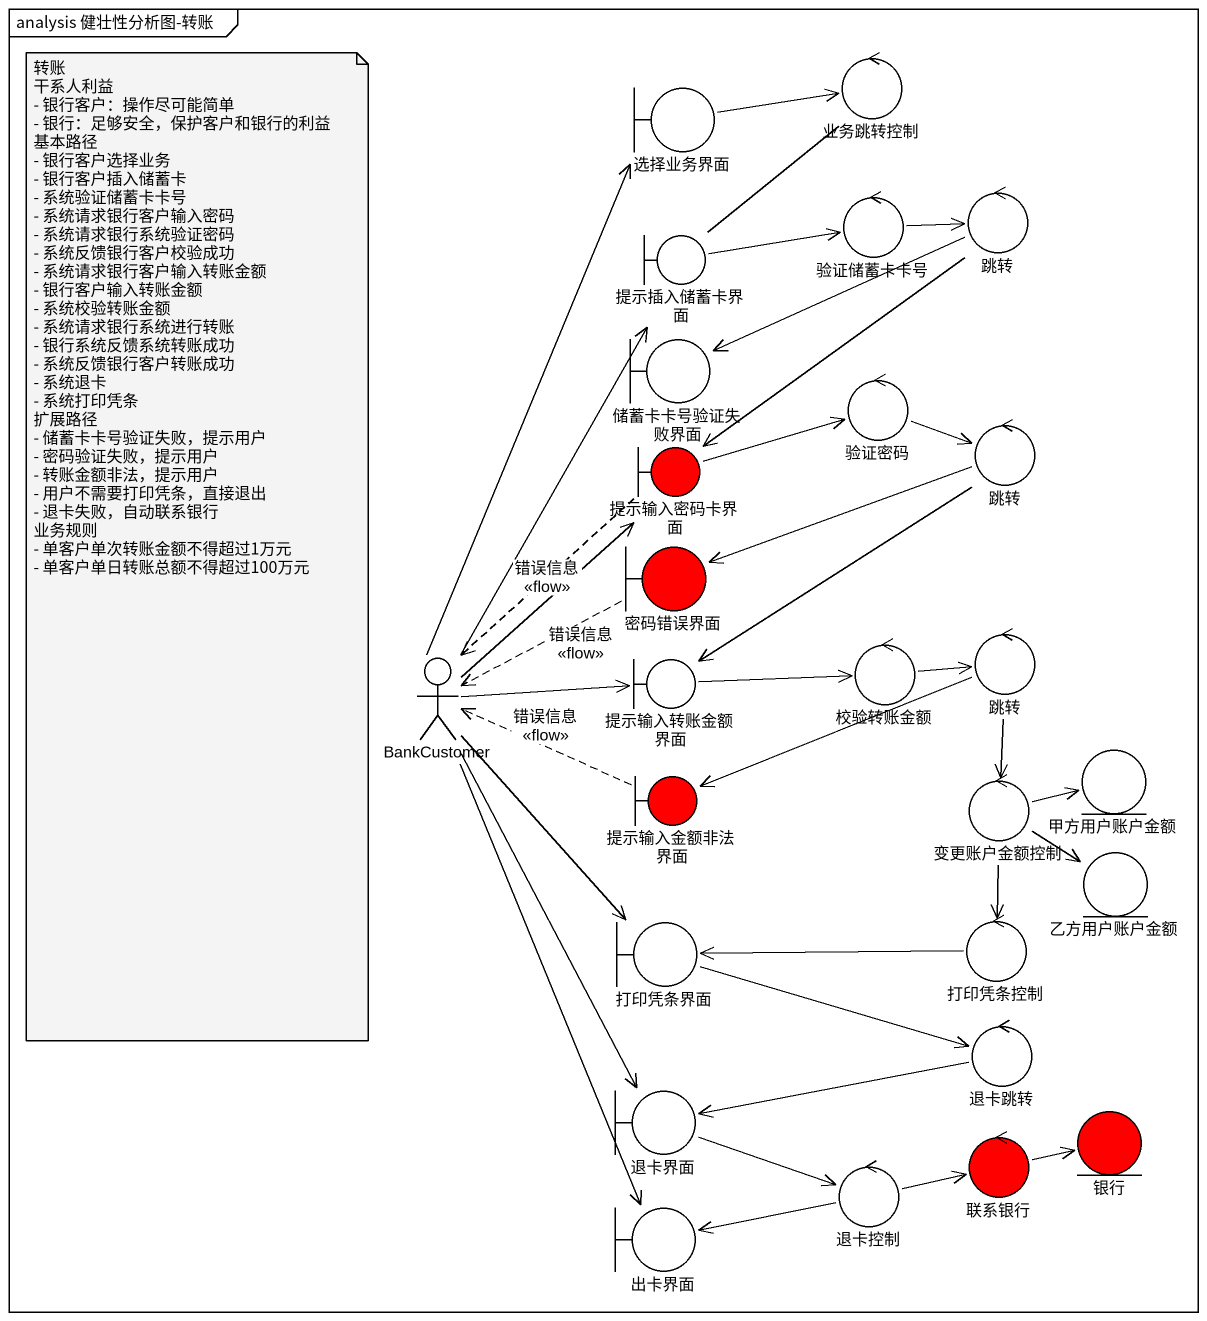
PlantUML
@startuml
mainframe analysis 健壮性分析图-转账
control 业务跳转控制
boundary 选择业务界面
control 验证储蓄卡卡号
control 跳转
boundary 提示插入储蓄卡界面
boundary 储蓄卡卡号验证失败界面
control 验证密码
boundary 提示输入密码卡界面 #FF0000
control "跳转" as 跳转_2
boundary 密码错误界面 #FF0000
actor BankCustomer
control 校验转账金额
control "跳转" as 跳转_3
boundary 提示输入转账金额界面
boundary 提示输入金额非法界面 #FF0000
control 变更账户金额控制
entity 甲方用户账户金额
entity 乙方用户账户金额
control 打印凭条控制
boundary 打印凭条界面
control 退卡跳转
boundary 退卡界面
entity 银行 #FF0000
control 退卡控制
control 联系银行 #FF0000
boundary 出卡界面
业务跳转控制 -- 提示插入储蓄卡界面
选择业务界面 -right-> 业务跳转控制
验证储蓄卡卡号 -right-> 跳转
跳转 -left-> 储蓄卡卡号验证失败界面
跳转 --> 提示输入密码卡界面
提示插入储蓄卡界面 -right-> 验证储蓄卡卡号
验证密码 -right-> 跳转_2
提示输入密码卡界面 -right-> 验证密码
提示输入密码卡界面 ..> BankCustomer : 错误信息\n<<flow>>
跳转_2 -left-> 密码错误界面
跳转_2 --> 提示输入转账金额界面
密码错误界面 .left.> BankCustomer : 错误信息\n<<flow>>
BankCustomer -up-> 选择业务界面
BankCustomer -up-> 提示插入储蓄卡界面
BankCustomer -up-> 提示输入密码卡界面
BankCustomer -right-> 提示输入转账金额界面
BankCustomer --> 打印凭条界面
BankCustomer --> 退卡界面
BankCustomer --> 出卡界面
校验转账金额 -right-> 跳转_3
跳转_3 -left-> 提示输入金额非法界面
跳转_3 --> 变更账户金额控制
提示输入转账金额界面 -right-> 校验转账金额
提示输入金额非法界面 .left.> BankCustomer : 错误信息\n<<flow>>
变更账户金额控制 -right-> 甲方用户账户金额
变更账户金额控制 --> 乙方用户账户金额
变更账户金额控制 --> 打印凭条控制
打印凭条控制 -left-> 打印凭条界面
打印凭条界面 -right-> 退卡跳转
退卡跳转 -left-> 退卡界面
退卡界面 -right-> 退卡控制
退卡控制 -right-> 联系银行
退卡控制 -left-> 出卡界面
联系银行 -right-> 银行
note as N1
  转账
  干系人利益
  - 银行客户：操作尽可能简单
  - 银行：足够安全，保护客户和银行的利益
  基本路径
  - 银行客户选择业务
  - 银行客户插入储蓄卡
  - 系统验证储蓄卡卡号
  - 系统请求银行客户输入密码
  - 系统请求银行系统验证密码
  - 系统反馈银行客户校验成功
  - 系统请求银行客户输入转账金额
  - 银行客户输入转账金额
  - 系统校验转账金额
  - 系统请求银行系统进行转账
  - 银行系统反馈系统转账成功
  - 系统反馈银行客户转账成功
  - 系统退卡
  - 系统打印凭条
  扩展路径
  - 储蓄卡卡号验证失败，提示用户
  - 密码验证失败，提示用户
  - 转账金额非法，提示用户
  - 用户不需要打印凭条，直接退出
  - 退卡失败，自动联系银行
  业务规则
  - 单客户单次转账金额不得超过1万元
  - 单客户单日转账总额不得超过100万元
end note
@enduml
